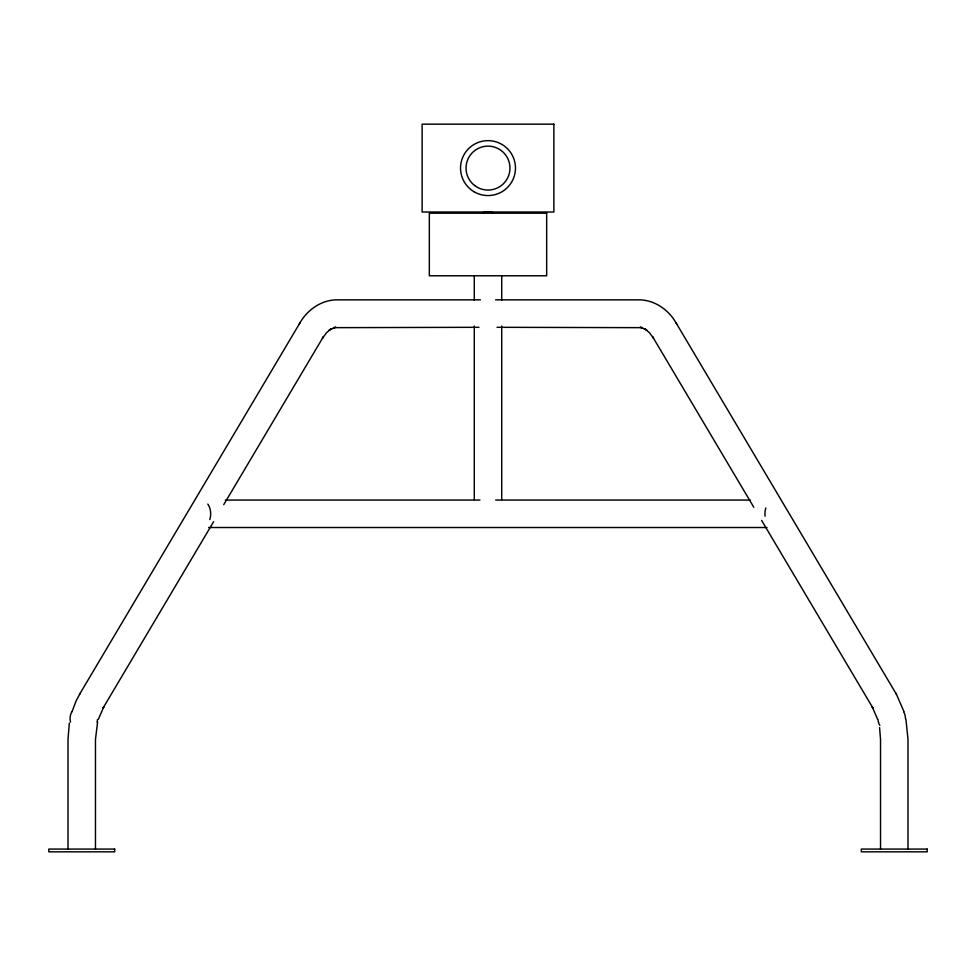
<?xml version="1.0" encoding="UTF-8"?>
<svg xmlns="http://www.w3.org/2000/svg" width="976" height="976" viewBox="0 0 976 976"><rect width="100%" height="100%" fill="white"/><g stroke="black" fill="none" stroke-linecap="round" stroke-linejoin="round"><path stroke-width="1.46" d="M69.345 723.131L68.015 739.137L68.015 849.083M97.624 721.959L95.465 739.418L95.465 849.083M72.065 711.541L76.165 700.792L80.349 692.984M98.393 719.227L103.907 706.624L103.09 708.003L213.622 521.696M299.266 324.032C306.623 310.453 320.836 299.986 336.647 299.852L480.436 299.852M79.532 694.363L300.12 322.592M223.748 504.653L323.349 336.781L322.507 338.208L326.521 332.755L331.157 328.778L329.217 330.022L335.866 327.204L333.402 327.668L478.935 327.302M495.564 299.852L639.353 299.852C654.567 299.986 668.414 309.697 675.88 322.592L896.468 694.363L903.935 711.541M497.065 327.302L642.598 327.668L640.134 327.204L646.783 330.022L644.843 328.778L649.479 332.755L653.493 338.208L652.651 336.781L753.814 507.276M225.371 500.066L479.96 500.066M495.662 500.066L750.251 500.066M208.608 527.516L767.026 527.516M761.597 520.391L872.91 708.003L872.093 706.624L877.607 719.227M895.651 692.984L896.468 694.363M675.88 322.592L676.734 324.032M905.911 719.19L907.985 739.137L907.985 849.083M879.571 727.608L880.535 739.418L880.535 849.083M501.725 275.891L501.725 300.23M501.725 326.082L501.725 499.468M474.275 275.891L474.275 300.23M474.275 326.082L474.275 499.468M207.839 504.092A13.725 9.699 -90 0 1 209.779 519.598M765.086 516.182A13.725 9.699 -90 0 1 765.855 507.984M879.827 725.424A13.725 13.725 0 0 1 878.034 719.751M903.593 711.699A13.725 13.725 0 0 1 905.435 718.568M97.466 719.751A13.725 13.725 0 0 1 97.051 722.118M70.54 722.118A13.725 13.725 0 0 1 71.907 711.699M482.839 212.695A19.947 19.947 0 0 1 493.161 212.695M553.88 124.172L422.12 124.172L422.12 212.012L553.88 212.012L553.88 124.172M546.67 213.195L429.33 213.195L429.33 275.781L546.67 275.781L546.67 213.195M114.68 849.083L48.8 849.083L48.8 851.828L114.68 851.828L114.68 849.083M927.2 849.083L861.32 849.083L861.32 851.828L927.2 851.828L927.2 849.083M474.629 185.513A21.96 21.96 0 0 0 509.777 170.959A21.96 21.96 0 0 0 479.594 147.803A21.96 21.96 0 0 0 474.629 185.513M474.275 191.882A27.462 27.462 0 0 0 515.462 168.092A27.462 27.462 0 0 0 474.275 144.314A27.462 27.462 0 0 0 474.275 191.882"/></g></svg>
